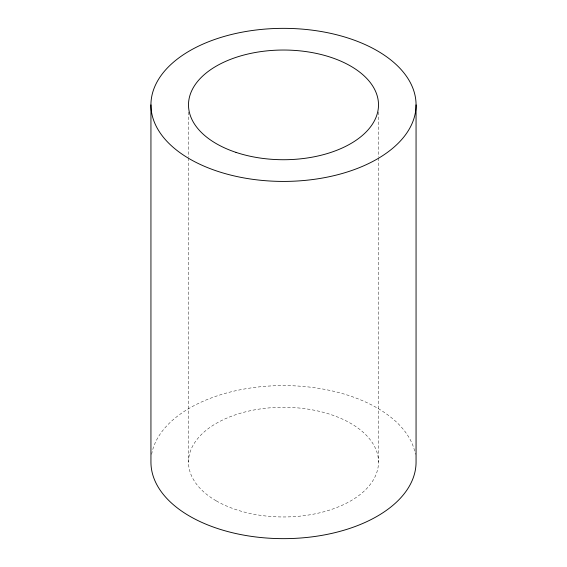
<?xml version="1.0" encoding="UTF-8"?>
<svg xmlns="http://www.w3.org/2000/svg" width="567" height="567" viewBox="0 0 567 567"><rect width="100%" height="100%" fill="white"/><g stroke="black" fill="none" stroke-linecap="round" stroke-linejoin="round"><path stroke-width="0.43" stroke-dasharray="2.83 2.13" d="M378.501 111.954L378.501 157.052M378.501 157.938L378.501 462.119M188.499 111.954L188.499 157.052M188.499 157.938L188.499 462.119M151.637 454.302A132.558 76.531 0 0 1 283.5 385.588A132.558 76.531 0 0 1 415.363 454.302M216.325 500.902A95.001 54.85 0 0 0 375.262 476.315A95.001 54.85 0 0 0 258.913 409.14A95.001 54.85 0 0 0 216.325 500.902"/><path stroke-width="0.85" d="M416.058 104.881A132.558 76.531 0 0 1 217.218 171.163A132.558 76.531 0 0 1 217.218 38.606A132.558 76.531 0 0 1 416.058 104.881L416.058 462.119A132.558 76.531 0 0 1 283.5 538.65A132.558 76.531 0 0 1 150.942 462.119L150.942 104.881M236 152.381A95.001 54.85 0 0 0 378.501 104.881A95.001 54.85 0 0 0 236 57.38A95.001 54.85 0 0 0 236 152.381"/></g></svg>
